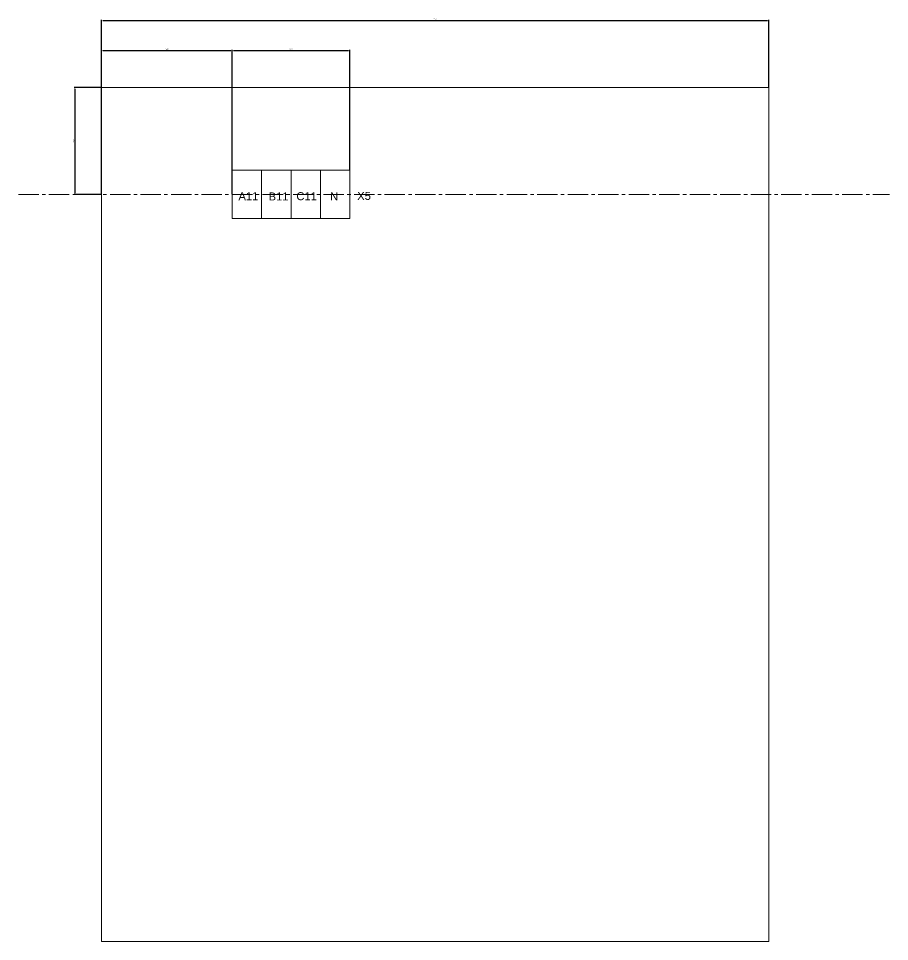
# Model space of a CAD drawing. Header units: millimetres. Extents: x 2474 to 8476, y -100 to 2402.
# Drawn here: x 6844 to 8476, y -100 to 1630 of the extents above; entities that cross this region are included whole.
import ezdxf

# ---------------------------------------------------------------- set-up
doc = ezdxf.new("R2010")
doc.units = ezdxf.units.MM
doc.linetypes.add('CENTER2', pattern=[28.575, 19.05, -3.175, 3.175, -3.175])
doc.layers.get('0').update_dxf_attribs({"lineweight": 20})
doc.styles.get("Standard").update_dxf_attribs({"font": 'arial.ttf'})
doc.dimstyles.new('ISO-25', dxfattribs={"dimtxt": 2.5, "dimasz": 2.5, "dimexe": 1.25, "dimexo": 0.625, "dimtad": 1, "dimtxsty": 'Standard', "dimcen": 2.5, "dimadec": 0, "dimazin": 0, "dimtfac": 1, "dimtmove": 0, "dimatfit": 3, "dimfxl": 1, "dimarcsym": 0})

# ---------------------------------------------------------------- blocks, each defined once
blk = doc.blocks.new('*D53')
at = {"color": 0, "lineweight": -2, "transparency": 16777216}
for p, q in [((6999.4, 1500), (6948.8, 1500)), ((6950, 1497.5), (6950, 1302.5)), ((6999.4, 1300), (6948.8, 1300))]:
    blk.add_line(p, q, dxfattribs=at)
at = {"color": 0, "transparency": 16777216}
for points in [[(6949.6, 1497.5), (6950.4, 1497.5), (6950, 1500)], [(6949.6, 1302.5), (6950.4, 1302.5), (6950, 1300)]]:
    blk.add_solid(points, dxfattribs=at)
at = {"layer": 'Defpoints', "color": 0, "transparency": 16777216}
for p in [(7000, 1500), (6950, 1300), (7000, 1300)]:
    blk.add_point(p, dxfattribs=at)
at = {"color": 0, "transparency": 16777216, "insert": (6948.1, 1400), "char_height": 2.5, "attachment_point": 5, "rotation": 90}
blk.add_mtext('200', dxfattribs=at)
blk = doc.blocks.new('*D54')
at = {"color": 0, "lineweight": -2, "transparency": 16777216}
for p, q in [((7000, 1500.6), (7000, 1627.2)), ((7002.5, 1626), (8247.5, 1626)), ((8250, 1500.6), (8250, 1627.2))]:
    blk.add_line(p, q, dxfattribs=at)
at = {"color": 0, "transparency": 16777216}
for points in [[(7002.5, 1626.4), (7002.5, 1625.6), (7000, 1626)], [(8247.5, 1626.4), (8247.5, 1625.6), (8250, 1626)]]:
    blk.add_solid(points, dxfattribs=at)
at = {"layer": 'Defpoints', "color": 0, "transparency": 16777216}
for p in [(8250, 1626), (7000, 1500), (8250, 1500)]:
    blk.add_point(p, dxfattribs=at)
at = {"color": 0, "transparency": 16777216, "insert": (7625, 1627.9), "char_height": 2.5, "attachment_point": 5}
blk.add_mtext('1250', dxfattribs=at)
blk = doc.blocks.new('*D55')
at = {"color": 0, "lineweight": -2, "transparency": 16777216}
for p, q in [((7000, 1300.6), (7000, 1570.8)), ((7002.5, 1569.5), (7242.5, 1569.5)), ((7245, 1300.6), (7245, 1570.8))]:
    blk.add_line(p, q, dxfattribs=at)
at = {"color": 0, "transparency": 16777216}
for points in [[(7002.5, 1569.9), (7002.5, 1569.1), (7000, 1569.5)], [(7242.5, 1569.9), (7242.5, 1569.1), (7245, 1569.5)]]:
    blk.add_solid(points, dxfattribs=at)
at = {"layer": 'Defpoints', "color": 0, "transparency": 16777216}
for p in [(7245, 1569.5), (7000, 1300), (7245, 1300)]:
    blk.add_point(p, dxfattribs=at)
at = {"color": 0, "transparency": 16777216, "insert": (7122.5, 1571.4), "char_height": 2.5, "attachment_point": 5}
blk.add_mtext('245', dxfattribs=at)
blk = doc.blocks.new('*D56')
at = {"color": 0, "lineweight": -2, "transparency": 16777216}
for p, q in [((7245, 1345.6), (7245, 1570.8)), ((7247.5, 1569.5), (7462.5, 1569.5)), ((7465, 1345.6), (7465, 1570.8))]:
    blk.add_line(p, q, dxfattribs=at)
at = {"color": 0, "transparency": 16777216}
for points in [[(7247.5, 1569.9), (7247.5, 1569.1), (7245, 1569.5)], [(7462.5, 1569.9), (7462.5, 1569.1), (7465, 1569.5)]]:
    blk.add_solid(points, dxfattribs=at)
at = {"layer": 'Defpoints', "color": 0, "transparency": 16777216}
for p in [(7465, 1569.5), (7245, 1345), (7465, 1345)]:
    blk.add_point(p, dxfattribs=at)
at = {"color": 0, "transparency": 16777216, "insert": (7355, 1571.4), "char_height": 2.5, "attachment_point": 5}
blk.add_mtext('220', dxfattribs=at)

msp = doc.modelspace()

# ---------------------------------------------------------------- linework, layer by layer
for p, q in [((7000, 1500), (7000, 1300)), ((7300, 1345), (7300, 1255)), ((7355, 1345), (7355, 1255)), ((7410, 1345), (7410, 1255))]:
    msp.add_line(p, q)
at = {"linetype": 'CENTER2', "ltscale": 2}
msp.add_line((6844.5, 1300), (8476, 1300), dxfattribs=at)
for points in [[(7000, 1500), (8250, 1500), (8250, -100), (7000, -100)], [(7245, 1345), (7465, 1345), (7465, 1255), (7245, 1255)]]:
    msp.add_lwpolyline(points, close=True)

# ---------------------------------------------------------------- texts
for s, p in [('A11', (7256.5, 1289)), ('B11', (7313, 1288.5)), ('C11', (7365, 1289)), ('N', (7428, 1289)), ('X5', (7479, 1289.5))]:
    msp.add_text(s, height=15).set_placement(p)

# ---------------------------------------------------------------- dimensions: what is measured, and where the dimension line sits
for base, p1, p2, picture, middle in [((8250, 1626), (7000, 1500), (8250, 1500), '*D54', (7625, 1627.901)), ((7245, 1569.5), (7000, 1300), (7245, 1300), '*D55', (7122.5, 1571.401)), ((7465, 1569.5), (7245, 1345), (7465, 1345), '*D56', (7355, 1571.401))]:
    dim = msp.add_linear_dim(base=base, p1=p1, p2=p2, dimstyle='ISO-25')
    dim.commit()
    dim.dimension.update_dxf_attribs({"geometry": picture, "text_midpoint": middle})
dim = msp.add_linear_dim(base=(6950, 1300), p1=(7000, 1500), p2=(7000, 1300), angle=90, dimstyle='ISO-25')
dim.commit()
dim.dimension.update_dxf_attribs({"geometry": '*D53', "text_midpoint": (6948.099, 1400)})

doc.saveas('drawing.dxf')
